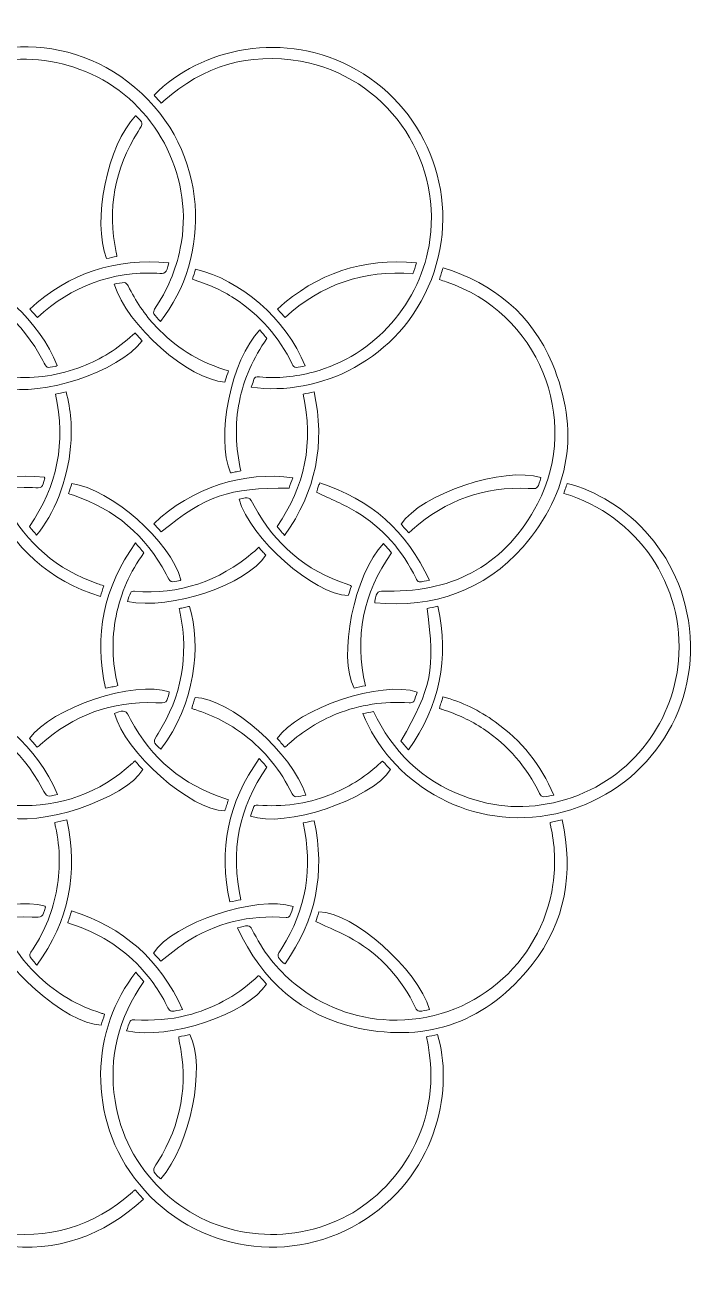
# Model space of a CAD drawing. Header units: inches. Extents: x 288 to 816, y -690 to -203.
# Drawn here: x 554.8 to 816.4, y -690 to -202.7 of the extents above; entities that cross this region are included whole.
import ezdxf

# ---------------------------------------------------------------- set-up
doc = ezdxf.new("R2010")
doc.units = ezdxf.units.IN
doc.header["$MEASUREMENT"] = 0
doc.layers.add('Layer 1', color=7, linetype='Continuous')

# ---------------------------------------------------------------- blocks, each defined once
blk = doc.blocks.new('block 2')
at = {"layer": 'Layer 1', "color": 1, "lineweight": 5}
for points, knots in [([(607.9, -319.07), (627.85, -294.15), (627.54, -252.31), (597.94, -227.25), (568.97, -202.73), (529.01, -208.73), (508, -230.3), (509.03, -231.44), (510.07, -232.58), (511.13, -233.76), (511.57, -233.38), (511.89, -233.1), (512.2, -232.82), (531.99, -214.87), (559.29, -211.15), (583.09, -223.15), (607.44, -235.42), (621.19, -263.82), (615.72, -290.33), (613.94, -298.97), (610.61, -306.9), (605.65, -314.18), (605.32, -314.66), (605.11, -315.6), (605.36, -316.02), (606.02, -317.08), (606.96, -317.97), (607.9, -319.07)], [0, 0, 0, 0, 1, 1, 1, 2, 2, 2, 3, 3, 3, 4, 4, 4, 5, 5, 5, 6, 6, 6, 7, 7, 7, 8, 8, 8, 9, 9, 9, 9]), ([(607.9, -319.07), (606.96, -317.97), (606.02, -317.08), (605.36, -316.02), (605.11, -315.6), (605.32, -314.66), (605.65, -314.18), (610.61, -306.9), (613.94, -298.97), (615.72, -290.33), (621.19, -263.82), (607.44, -235.42), (583.09, -223.15), (559.29, -211.15), (531.99, -214.87), (512.2, -232.82), (511.89, -233.1), (511.57, -233.38), (511.13, -233.76), (510.07, -232.58), (509.03, -231.44), (508, -230.3), (529.01, -208.73), (568.97, -202.73), (597.94, -227.25), (627.54, -252.31), (627.85, -294.15), (607.9, -319.07)], [0, 0, 0, 0, 1, 1, 1, 2, 2, 2, 3, 3, 3, 4, 4, 4, 5, 5, 5, 6, 6, 6, 7, 7, 7, 8, 8, 8, 9, 9, 9, 9]), ([(643.55, -344.84), (669.74, -348.62), (701.75, -334.56), (714.14, -302.56), (726.07, -271.71), (713.55, -236.7), (684.85, -220.35), (656.68, -204.3), (623.59, -211.79), (605.42, -230.3), (606.34, -231.32), (607.27, -232.35), (608.25, -233.44), (608.67, -233.07), (608.98, -232.8), (609.29, -232.52), (624.7, -218.87), (642.63, -213.43), (662.87, -217.04), (696.32, -223.02), (718.04, -254.49), (713.61, -286.98), (710.26, -311.54), (691.94, -332.6), (667.86, -338.91), (660.92, -340.73), (653.88, -341.53), (646.71, -340.79), (645.43, -340.66), (644.65, -340.92), (644.37, -342.28), (644.21, -343.1), (643.87, -343.88), (643.55, -344.84)], [0, 0, 0, 0, 1, 1, 1, 2, 2, 2, 3, 3, 3, 4, 4, 4, 5, 5, 5, 6, 6, 6, 7, 7, 7, 8, 8, 8, 9, 9, 9, 10, 10, 10, 11, 11, 11, 11]), ([(643.55, -344.84), (643.87, -343.88), (644.21, -343.1), (644.37, -342.28), (644.65, -340.92), (645.43, -340.66), (646.71, -340.79), (653.88, -341.53), (660.92, -340.73), (667.86, -338.91), (691.94, -332.6), (710.26, -311.54), (713.61, -286.98), (718.04, -254.49), (696.32, -223.02), (662.87, -217.04), (642.63, -213.43), (624.7, -218.87), (609.29, -232.52), (608.98, -232.8), (608.67, -233.07), (608.25, -233.44), (607.27, -232.35), (606.34, -231.32), (605.42, -230.3), (623.59, -211.79), (656.68, -204.3), (684.85, -220.35), (713.55, -236.7), (726.07, -271.71), (714.14, -302.56), (701.75, -334.56), (669.74, -348.62), (643.55, -344.84)], [0, 0, 0, 0, 1, 1, 1, 2, 2, 2, 3, 3, 3, 4, 4, 4, 5, 5, 5, 6, 6, 6, 7, 7, 7, 8, 8, 8, 9, 9, 9, 10, 10, 10, 11, 11, 11, 11]), ([(590.85, -293.56), (590.75, -292.94), (590.71, -292.46), (590.61, -292), (587.02, -275), (589.93, -259.17), (599.2, -244.5), (601.28, -241.2), (601.3, -241.21), (598.36, -238.52), (598.32, -238.48), (598.25, -238.47), (598.19, -238.45), (587.22, -249.61), (581.03, -279.75), (586.8, -294.4), (588.1, -294.13), (589.44, -293.85), (590.85, -293.56)], [0, 0, 0, 0, 1, 1, 1, 2, 2, 2, 3, 3, 3, 4, 4, 4, 5, 5, 5, 6, 6, 6, 6]), ([(590.85, -293.56), (589.44, -293.85), (588.1, -294.13), (586.8, -294.4), (581.03, -279.75), (587.22, -249.61), (598.19, -238.45), (598.25, -238.47), (598.32, -238.48), (598.36, -238.52), (601.3, -241.21), (601.28, -241.2), (599.2, -244.5), (589.93, -259.17), (587.02, -275), (590.61, -292), (590.71, -292.46), (590.75, -292.94), (590.85, -293.56)], [0, 0, 0, 0, 1, 1, 1, 2, 2, 2, 3, 3, 3, 4, 4, 4, 5, 5, 5, 6, 6, 6, 6]), ([(556.71, -314.23), (557.79, -315.41), (558.75, -316.46), (559.71, -317.51), (572.86, -305.26), (589.24, -299.3), (606.45, -300.18), (610.12, -300.37), (610.12, -300.32), (611.17, -296.1), (590.3, -294.05), (572.23, -300.03), (556.71, -314.23)], [0, 0, 0, 0, 1, 1, 1, 2, 2, 2, 3, 3, 3, 4, 4, 4, 4]), ([(556.71, -314.23), (572.23, -300.03), (590.3, -294.05), (611.17, -296.1), (610.12, -300.32), (610.12, -300.37), (606.45, -300.18), (589.24, -299.3), (572.86, -305.26), (559.71, -317.51), (558.75, -316.46), (557.79, -315.41), (556.71, -314.23)], [0, 0, 0, 0, 1, 1, 1, 2, 2, 2, 3, 3, 3, 4, 4, 4, 4]), ([(706.9, -300.38), (707.38, -298.98), (707.84, -297.65), (708.38, -296.1), (687.32, -294.1), (669.28, -300.05), (653.82, -314.24), (654.92, -315.45), (655.84, -316.47), (656.8, -317.52), (671.01, -304.48), (687.58, -298.79), (706.9, -300.38)], [0, 0, 0, 0, 1, 1, 1, 2, 2, 2, 3, 3, 3, 4, 4, 4, 4]), ([(706.9, -300.38), (687.58, -298.79), (671.01, -304.48), (656.8, -317.52), (655.84, -316.47), (654.92, -315.45), (653.82, -314.24), (669.28, -300.05), (687.32, -294.1), (708.38, -296.1), (707.84, -297.65), (707.38, -298.98), (706.9, -300.38)], [0, 0, 0, 0, 1, 1, 1, 2, 2, 2, 3, 3, 3, 4, 4, 4, 4]), ([(567.44, -336.35), (560.54, -318.91), (543.9, -303.57), (524.65, -298.41), (524.21, -299.75), (523.78, -301.09), (523.4, -302.26), (523.67, -302.55), (523.7, -302.62), (523.75, -302.64), (524.38, -302.85), (525.02, -303.05), (525.65, -303.27), (541.84, -308.83), (553.85, -319.24), (561.78, -334.37), (563.36, -337.39), (563.33, -337.4), (566.65, -336.68), (566.87, -336.63), (567.08, -336.5), (567.44, -336.35)], [0, 0, 0, 0, 1, 1, 1, 2, 2, 2, 3, 3, 3, 4, 4, 4, 5, 5, 5, 6, 6, 6, 7, 7, 7, 7]), ([(567.44, -336.35), (567.08, -336.5), (566.87, -336.63), (566.65, -336.68), (563.33, -337.4), (563.36, -337.39), (561.78, -334.37), (553.85, -319.24), (541.84, -308.83), (525.65, -303.27), (525.02, -303.05), (524.38, -302.85), (523.75, -302.64), (523.7, -302.62), (523.67, -302.55), (523.4, -302.26), (523.78, -301.09), (524.21, -299.75), (524.65, -298.41), (543.9, -303.57), (560.54, -318.91), (567.44, -336.35)], [0, 0, 0, 0, 1, 1, 1, 2, 2, 2, 3, 3, 3, 4, 4, 4, 5, 5, 5, 6, 6, 6, 7, 7, 7, 7]), ([(620.44, -302.51), (626.39, -304.31), (631.86, -306.75), (636.93, -310.05), (646.89, -316.54), (654.47, -325.13), (659.63, -335.87), (659.88, -336.4), (660.59, -337.06), (661.08, -337.06), (662.25, -337.07), (663.41, -336.71), (664.62, -336.49), (657.16, -317.74), (639.26, -302.75), (621.71, -298.51), (621.3, -299.81), (620.88, -301.11), (620.44, -302.51)], [0, 0, 0, 0, 1, 1, 1, 2, 2, 2, 3, 3, 3, 4, 4, 4, 5, 5, 5, 6, 6, 6, 6]), ([(620.44, -302.51), (620.88, -301.11), (621.3, -299.81), (621.71, -298.51), (639.26, -302.75), (657.16, -317.74), (664.62, -336.49), (663.41, -336.71), (662.25, -337.07), (661.08, -337.06), (660.59, -337.06), (659.88, -336.4), (659.63, -335.87), (654.47, -325.13), (646.89, -316.54), (636.93, -310.05), (631.86, -306.75), (626.39, -304.31), (620.44, -302.51)], [0, 0, 0, 0, 1, 1, 1, 2, 2, 2, 3, 3, 3, 4, 4, 4, 5, 5, 5, 6, 6, 6, 6]), ([(692.01, -429.38), (715.03, -431.48), (734.89, -424.77), (750.1, -407.4), (768.78, -386.07), (772.5, -361.53), (761.52, -335.46), (753.47, -316.35), (738.66, -304.2), (718.75, -297.98), (718.2, -299.72), (717.75, -301.14), (717.28, -302.63), (718.29, -302.97), (719.09, -303.24), (719.89, -303.51), (755.84, -315.42), (773.27, -357.06), (755.74, -390.59), (743.51, -413.97), (723.56, -425.26), (697.09, -424.8), (692.89, -424.73), (692.89, -424.68), (691.95, -428.81), (691.94, -428.87), (691.96, -428.93), (692.01, -429.38)], [0, 0, 0, 0, 1, 1, 1, 2, 2, 2, 3, 3, 3, 4, 4, 4, 5, 5, 5, 6, 6, 6, 7, 7, 7, 8, 8, 8, 9, 9, 9, 9]), ([(692.01, -429.38), (691.96, -428.93), (691.94, -428.87), (691.95, -428.81), (692.89, -424.68), (692.89, -424.73), (697.09, -424.8), (723.56, -425.26), (743.51, -413.97), (755.74, -390.59), (773.27, -357.06), (755.84, -315.42), (719.89, -303.51), (719.09, -303.24), (718.29, -302.97), (717.28, -302.63), (717.75, -301.14), (718.2, -299.72), (718.75, -297.98), (738.66, -304.2), (753.47, -316.35), (761.52, -335.46), (772.5, -361.53), (768.78, -386.07), (750.1, -407.4), (734.89, -424.77), (715.03, -431.48), (692.01, -429.38)], [0, 0, 0, 0, 1, 1, 1, 2, 2, 2, 3, 3, 3, 4, 4, 4, 5, 5, 5, 6, 6, 6, 7, 7, 7, 8, 8, 8, 9, 9, 9, 9]), ([(634.57, -338.48), (633.91, -338.26), (633.35, -338.05), (632.78, -337.87), (622.5, -334.57), (613.66, -329), (606.26, -321.14), (601.76, -316.37), (598.13, -311.02), (595.3, -305.11), (595.03, -304.56), (594.37, -303.8), (593.9, -303.8), (592.56, -303.83), (591.21, -304.19), (589.84, -304.43), (594.58, -320.44), (619.19, -342.15), (633.18, -342.81), (633.55, -341.69), (633.92, -340.54), (634.3, -339.4), (634.39, -339.12), (634.46, -338.84), (634.57, -338.48)], [0, 0, 0, 0, 1, 1, 1, 2, 2, 2, 3, 3, 3, 4, 4, 4, 5, 5, 5, 6, 6, 6, 7, 7, 7, 8, 8, 8, 8]), ([(634.57, -338.48), (634.46, -338.84), (634.39, -339.12), (634.3, -339.4), (633.92, -340.54), (633.55, -341.69), (633.18, -342.81), (619.19, -342.15), (594.58, -320.44), (589.84, -304.43), (591.21, -304.19), (592.56, -303.83), (593.9, -303.8), (594.37, -303.8), (595.03, -304.56), (595.3, -305.11), (598.13, -311.02), (601.76, -316.37), (606.26, -321.14), (613.66, -329), (622.5, -334.57), (632.78, -337.87), (633.35, -338.05), (633.91, -338.26), (634.57, -338.48)], [0, 0, 0, 0, 1, 1, 1, 2, 2, 2, 3, 3, 3, 4, 4, 4, 5, 5, 5, 6, 6, 6, 7, 7, 7, 8, 8, 8, 8]), ([(546.49, -344.76), (561.01, -348.99), (591.73, -338.75), (600.72, -326.67), (599.83, -325.67), (598.91, -324.65), (597.95, -323.57), (597.59, -323.88), (597.31, -324.1), (597.05, -324.34), (591.23, -329.73), (584.63, -333.88), (577.23, -336.75), (568.31, -340.21), (559.08, -341.68), (549.52, -340.79), (548.29, -340.67), (547.56, -340.91), (547.28, -342.2), (547.09, -343.07), (546.76, -343.9), (546.49, -344.76)], [0, 0, 0, 0, 1, 1, 1, 2, 2, 2, 3, 3, 3, 4, 4, 4, 5, 5, 5, 6, 6, 6, 7, 7, 7, 7]), ([(546.49, -344.76), (546.76, -343.9), (547.09, -343.07), (547.28, -342.2), (547.56, -340.91), (548.29, -340.67), (549.52, -340.79), (559.08, -341.68), (568.31, -340.21), (577.23, -336.75), (584.63, -333.88), (591.23, -329.73), (597.05, -324.34), (597.31, -324.1), (597.59, -323.88), (597.95, -323.57), (598.91, -324.65), (599.83, -325.67), (600.72, -326.67), (591.73, -338.75), (561.01, -348.99), (546.49, -344.76)], [0, 0, 0, 0, 1, 1, 1, 2, 2, 2, 3, 3, 3, 4, 4, 4, 5, 5, 5, 6, 6, 6, 7, 7, 7, 7]), ([(646.87, -322.41), (635.64, -334.25), (629.5, -364.29), (635.38, -378.49), (636, -378.36), (636.64, -378.23), (637.28, -378.1), (637.97, -377.95), (638.66, -377.79), (639.46, -377.61), (637.35, -368.5), (637.08, -359.52), (638.86, -350.5), (640.64, -341.49), (644.3, -333.3), (649.68, -325.73), (648.74, -324.63), (647.85, -323.57), (646.87, -322.41)], [0, 0, 0, 0, 1, 1, 1, 2, 2, 2, 3, 3, 3, 4, 4, 4, 5, 5, 5, 6, 6, 6, 6]), ([(646.87, -322.41), (647.85, -323.57), (648.74, -324.63), (649.68, -325.73), (644.3, -333.3), (640.64, -341.49), (638.86, -350.5), (637.08, -359.52), (637.35, -368.5), (639.46, -377.61), (638.66, -377.79), (637.97, -377.95), (637.28, -378.1), (636.64, -378.23), (636, -378.36), (635.38, -378.49), (629.5, -364.29), (635.64, -334.25), (646.87, -322.41)], [0, 0, 0, 0, 1, 1, 1, 2, 2, 2, 3, 3, 3, 4, 4, 4, 5, 5, 5, 6, 6, 6, 6]), ([(556.54, -399.51), (557.49, -400.63), (558.42, -401.73), (559.36, -402.85), (566.2, -394.96), (571.57, -381.19), (572.69, -368.13), (573.31, -360.92), (572.88, -353.73), (570.93, -346.67), (569.42, -346.99), (568.14, -347.27), (566.75, -347.57), (570.95, -366.42), (567.54, -383.66), (556.54, -399.51)], [0, 0, 0, 0, 1, 1, 1, 2, 2, 2, 3, 3, 3, 4, 4, 4, 5, 5, 5, 5]), ([(556.54, -399.51), (567.54, -383.66), (570.95, -366.42), (566.75, -347.57), (568.14, -347.27), (569.42, -346.99), (570.93, -346.67), (572.88, -353.73), (573.31, -360.92), (572.69, -368.13), (571.57, -381.19), (566.2, -394.96), (559.36, -402.85), (558.42, -401.73), (557.49, -400.63), (556.54, -399.51)], [0, 0, 0, 0, 1, 1, 1, 2, 2, 2, 3, 3, 3, 4, 4, 4, 5, 5, 5, 5]), ([(656.62, -402.96), (668.88, -385.73), (672.69, -367.11), (668.16, -346.63), (666.56, -346.99), (665.22, -347.28), (663.85, -347.59), (668.1, -366.49), (664.59, -383.7), (653.66, -399.49), (654.11, -400.05), (654.51, -400.59), (654.94, -401.09), (655.41, -401.64), (655.9, -402.17), (656.62, -402.96)], [0, 0, 0, 0, 1, 1, 1, 2, 2, 2, 3, 3, 3, 4, 4, 4, 5, 5, 5, 5]), ([(656.62, -402.96), (655.9, -402.17), (655.41, -401.64), (654.94, -401.09), (654.51, -400.59), (654.11, -400.05), (653.66, -399.49), (664.59, -383.7), (668.1, -366.49), (663.85, -347.59), (665.22, -347.28), (666.56, -346.99), (668.16, -346.63), (672.69, -367.11), (668.88, -385.73), (656.62, -402.96)], [0, 0, 0, 0, 1, 1, 1, 2, 2, 2, 3, 3, 3, 4, 4, 4, 5, 5, 5, 5]), ([(511.11, -401.66), (524.42, -389.4), (539.91, -383.57), (557.81, -384.24), (561.66, -384.38), (561.66, -384.37), (562.54, -380.54), (562.55, -380.49), (562.52, -380.43), (562.48, -380.17), (541.75, -378.16), (523.7, -384.12), (508.18, -398.3), (509.2, -399.46), (510.11, -400.5), (511.11, -401.66)], [0, 0, 0, 0, 1, 1, 1, 2, 2, 2, 3, 3, 3, 4, 4, 4, 5, 5, 5, 5]), ([(511.11, -401.66), (510.11, -400.5), (509.2, -399.46), (508.18, -398.3), (523.7, -384.12), (541.75, -378.16), (562.48, -380.17), (562.52, -380.43), (562.55, -380.49), (562.54, -380.54), (561.66, -384.37), (561.66, -384.38), (557.81, -384.24), (539.91, -383.57), (524.42, -389.4), (511.11, -401.66)], [0, 0, 0, 0, 1, 1, 1, 2, 2, 2, 3, 3, 3, 4, 4, 4, 5, 5, 5, 5]), ([(659.79, -380.37), (641.1, -377.66), (619.74, -384.21), (605.35, -398.43), (606.3, -399.48), (607.26, -400.53), (608.21, -401.57), (626.01, -387.28), (634.35, -384.42), (658.36, -384.4), (658.82, -383.1), (659.3, -381.75), (659.79, -380.37)], [0, 0, 0, 0, 1, 1, 1, 2, 2, 2, 3, 3, 3, 4, 4, 4, 4]), ([(659.79, -380.37), (659.3, -381.75), (658.82, -383.1), (658.36, -384.4), (634.35, -384.42), (626.01, -387.28), (608.21, -401.57), (607.26, -400.53), (606.3, -399.48), (605.35, -398.43), (619.74, -384.21), (641.1, -377.66), (659.79, -380.37)], [0, 0, 0, 0, 1, 1, 1, 2, 2, 2, 3, 3, 3, 4, 4, 4, 4]), ([(757.06, -380.26), (742.65, -375.81), (710.18, -386.7), (702.27, -398.57), (703.26, -399.67), (704.26, -400.77), (705.33, -401.95), (705.92, -401.43), (706.37, -401.04), (706.82, -400.64), (719.78, -389.19), (734.86, -383.71), (752.17, -384.55), (755.73, -384.72), (755.73, -384.76), (756.78, -381.41), (756.89, -381.07), (756.95, -380.72), (757.06, -380.26)], [0, 0, 0, 0, 1, 1, 1, 2, 2, 2, 3, 3, 3, 4, 4, 4, 5, 5, 5, 6, 6, 6, 6]), ([(757.06, -380.26), (756.95, -380.72), (756.89, -381.07), (756.78, -381.41), (755.73, -384.76), (755.73, -384.72), (752.17, -384.55), (734.86, -383.71), (719.78, -389.19), (706.82, -400.64), (706.37, -401.04), (705.92, -401.43), (705.33, -401.95), (704.26, -400.77), (703.26, -399.67), (702.27, -398.57), (710.18, -386.7), (742.65, -375.81), (757.06, -380.26)], [0, 0, 0, 0, 1, 1, 1, 2, 2, 2, 3, 3, 3, 4, 4, 4, 5, 5, 5, 6, 6, 6, 6]), ([(571.87, -386.58), (572.67, -386.84), (573.24, -387.02), (573.81, -387.22), (590, -392.71), (602.14, -402.98), (610.12, -418.11), (611.92, -421.53), (611.87, -421.56), (615.66, -420.61), (615.76, -420.59), (615.82, -420.45), (615.9, -420.37), (612.03, -405.51), (588.39, -384.59), (573.17, -382.62), (572.76, -383.86), (572.35, -385.12), (571.87, -386.58)], [0, 0, 0, 0, 1, 1, 1, 2, 2, 2, 3, 3, 3, 4, 4, 4, 5, 5, 5, 6, 6, 6, 6]), ([(571.87, -386.58), (572.35, -385.12), (572.76, -383.86), (573.17, -382.62), (588.39, -384.59), (612.03, -405.51), (615.9, -420.37), (615.82, -420.45), (615.76, -420.59), (615.66, -420.61), (611.87, -421.56), (611.92, -421.53), (610.12, -418.11), (602.14, -402.98), (590, -392.71), (573.81, -387.22), (573.24, -387.02), (572.67, -386.84), (571.87, -386.58)], [0, 0, 0, 0, 1, 1, 1, 2, 2, 2, 3, 3, 3, 4, 4, 4, 5, 5, 5, 6, 6, 6, 6]), ([(669.16, -386.03), (674.54, -388.67), (679.86, -390.83), (684.71, -393.75), (695.14, -400.02), (702.83, -408.91), (708.13, -419.87), (708.39, -420.4), (708.94, -421.21), (709.33, -421.2), (710.61, -421.17), (711.88, -420.81), (713.37, -420.55), (704.55, -401.28), (690.37, -388.69), (670.48, -382.4), (670.29, -382.76), (670.15, -382.95), (670.08, -383.17), (669.72, -384.26), (669.37, -385.36), (669.16, -386.03)], [0, 0, 0, 0, 1, 1, 1, 2, 2, 2, 3, 3, 3, 4, 4, 4, 5, 5, 5, 6, 6, 6, 7, 7, 7, 7]), ([(669.16, -386.03), (669.37, -385.36), (669.72, -384.26), (670.08, -383.17), (670.15, -382.95), (670.29, -382.76), (670.48, -382.4), (690.37, -388.69), (704.55, -401.28), (713.37, -420.55), (711.88, -420.81), (710.61, -421.17), (709.33, -421.2), (708.94, -421.21), (708.39, -420.4), (708.13, -419.87), (702.83, -408.91), (695.14, -400.02), (684.71, -393.75), (679.86, -390.83), (674.54, -388.67), (669.16, -386.03)], [0, 0, 0, 0, 1, 1, 1, 2, 2, 2, 3, 3, 3, 4, 4, 4, 5, 5, 5, 6, 6, 6, 7, 7, 7, 7]), ([(766.12, -386.51), (795.06, -395.03), (813.62, -422.7), (811.05, -452.11), (808.85, -477.27), (791.55, -500.08), (764.41, -507.24), (751.62, -510.61), (738.93, -509.89), (726.59, -505.15), (710.44, -498.93), (698.84, -487.77), (691.52, -472.02), (690.05, -472.31), (688.66, -472.58), (687.23, -472.86), (697.91, -499.14), (727.13, -518.3), (759.85, -512.71), (792.75, -507.08), (816.4, -478.65), (815.74, -445.87), (815.03, -410.87), (789.77, -388.22), (767.41, -382.6), (767.15, -383.34), (766.88, -384.08), (766.63, -384.82), (766.46, -385.33), (766.32, -385.86), (766.12, -386.51)], [0, 0, 0, 0, 1, 1, 1, 2, 2, 2, 3, 3, 3, 4, 4, 4, 5, 5, 5, 6, 6, 6, 7, 7, 7, 8, 8, 8, 9, 9, 9, 10, 10, 10, 10]), ([(766.12, -386.51), (766.32, -385.86), (766.46, -385.33), (766.63, -384.82), (766.88, -384.08), (767.15, -383.34), (767.41, -382.6), (789.77, -388.22), (815.03, -410.87), (815.74, -445.87), (816.4, -478.65), (792.75, -507.08), (759.85, -512.71), (727.13, -518.3), (697.91, -499.14), (687.23, -472.86), (688.66, -472.58), (690.05, -472.31), (691.52, -472.02), (698.84, -487.77), (710.44, -498.93), (726.59, -505.15), (738.93, -509.89), (751.62, -510.61), (764.41, -507.24), (791.55, -500.08), (808.85, -477.27), (811.05, -452.11), (813.62, -422.7), (795.06, -395.03), (766.12, -386.51)], [0, 0, 0, 0, 1, 1, 1, 2, 2, 2, 3, 3, 3, 4, 4, 4, 5, 5, 5, 6, 6, 6, 7, 7, 7, 8, 8, 8, 9, 9, 9, 10, 10, 10, 10]), ([(541.42, -388.87), (550.15, -408), (564.34, -420.61), (584.37, -426.95), (584.86, -425.41), (585.29, -424.12), (585.73, -422.74), (584.84, -422.43), (584.1, -422.17), (583.36, -421.92), (567.39, -416.42), (555.47, -406.19), (547.55, -391.29), (545.67, -387.76), (545.71, -387.74), (541.42, -388.87)], [0, 0, 0, 0, 1, 1, 1, 2, 2, 2, 3, 3, 3, 4, 4, 4, 5, 5, 5, 5]), ([(541.42, -388.87), (545.71, -387.74), (545.67, -387.76), (547.55, -391.29), (555.47, -406.19), (567.39, -416.42), (583.36, -421.92), (584.1, -422.17), (584.84, -422.43), (585.73, -422.74), (585.29, -424.12), (584.86, -425.41), (584.37, -426.95), (564.34, -420.61), (550.15, -408), (541.42, -388.87)], [0, 0, 0, 0, 1, 1, 1, 2, 2, 2, 3, 3, 3, 4, 4, 4, 5, 5, 5, 5]), ([(638.76, -388.79), (642.82, -403.84), (668.14, -426.23), (681.58, -426.59), (681.99, -425.36), (682.41, -424.11), (682.81, -422.88), (682.65, -422.75), (682.57, -422.64), (682.46, -422.6), (682.01, -422.44), (681.54, -422.3), (681.08, -422.14), (664.88, -416.7), (652.73, -406.46), (644.69, -391.37), (642.76, -387.75), (642.79, -387.74), (638.76, -388.79)], [0, 0, 0, 0, 1, 1, 1, 2, 2, 2, 3, 3, 3, 4, 4, 4, 5, 5, 5, 6, 6, 6, 6]), ([(638.76, -388.79), (642.79, -387.74), (642.76, -387.75), (644.69, -391.37), (652.73, -406.46), (664.88, -416.7), (681.08, -422.14), (681.54, -422.3), (682.01, -422.44), (682.46, -422.6), (682.57, -422.64), (682.65, -422.75), (682.81, -422.88), (682.41, -424.11), (681.99, -425.36), (681.58, -426.59), (668.14, -426.23), (642.82, -403.84), (638.76, -388.79)], [0, 0, 0, 0, 1, 1, 1, 2, 2, 2, 3, 3, 3, 4, 4, 4, 5, 5, 5, 6, 6, 6, 6]), ([(586.38, -462.92), (587.44, -462.7), (588.15, -462.57), (588.86, -462.42), (589.61, -462.26), (590.35, -462.1), (591.23, -461.9), (588.95, -452.73), (588.73, -443.68), (590.53, -434.6), (592.32, -425.55), (596.03, -417.3), (601.43, -409.79), (600.31, -408.49), (599.31, -407.32), (598.13, -405.95), (585.62, -423.35), (581.81, -442.14), (586.38, -462.92)], [0, 0, 0, 0, 1, 1, 1, 2, 2, 2, 3, 3, 3, 4, 4, 4, 5, 5, 5, 6, 6, 6, 6]), ([(586.38, -462.92), (581.81, -442.14), (585.62, -423.35), (598.13, -405.95), (599.31, -407.32), (600.31, -408.49), (601.43, -409.79), (596.03, -417.3), (592.32, -425.55), (590.53, -434.6), (588.73, -443.68), (588.95, -452.73), (591.23, -461.9), (590.35, -462.1), (589.61, -462.26), (588.86, -462.42), (588.15, -462.57), (587.44, -462.7), (586.38, -462.92)], [0, 0, 0, 0, 1, 1, 1, 2, 2, 2, 3, 3, 3, 4, 4, 4, 5, 5, 5, 6, 6, 6, 6]), ([(646.5, -407.64), (645.63, -408.43), (644.93, -409.1), (644.19, -409.73), (630.77, -421.04), (615.35, -426.25), (597.79, -424.89), (597.28, -424.85), (596.44, -425.03), (596.27, -425.37), (595.71, -426.48), (595.39, -427.71), (594.97, -428.93), (612.12, -432.33), (641.75, -422.35), (649.22, -410.74), (648.36, -409.75), (647.48, -408.75), (646.5, -407.64)], [0, 0, 0, 0, 1, 1, 1, 2, 2, 2, 3, 3, 3, 4, 4, 4, 5, 5, 5, 6, 6, 6, 6]), ([(646.5, -407.64), (647.48, -408.75), (648.36, -409.75), (649.22, -410.74), (641.75, -422.35), (612.12, -432.33), (594.97, -428.93), (595.39, -427.71), (595.71, -426.48), (596.27, -425.37), (596.44, -425.03), (597.28, -424.85), (597.79, -424.89), (615.35, -426.25), (630.77, -421.04), (644.19, -409.73), (644.93, -409.1), (645.63, -408.43), (646.5, -407.64)], [0, 0, 0, 0, 1, 1, 1, 2, 2, 2, 3, 3, 3, 4, 4, 4, 5, 5, 5, 6, 6, 6, 6]), ([(695.36, -406.2), (683.95, -418.03), (677.34, -450.74), (683.86, -462.86), (685.3, -462.55), (686.76, -462.24), (688.28, -461.92), (683.94, -442.94), (687.42, -425.62), (698.49, -409.79), (697.76, -408.91), (697.11, -408.11), (696.44, -407.33), (696.12, -406.97), (695.77, -406.63), (695.36, -406.2)], [0, 0, 0, 0, 1, 1, 1, 2, 2, 2, 3, 3, 3, 4, 4, 4, 5, 5, 5, 5]), ([(695.36, -406.2), (695.77, -406.63), (696.12, -406.97), (696.44, -407.33), (697.11, -408.11), (697.76, -408.91), (698.49, -409.79), (687.42, -425.62), (683.94, -442.94), (688.28, -461.92), (686.76, -462.24), (685.3, -462.55), (683.86, -462.86), (677.34, -450.74), (683.95, -418.03), (695.36, -406.2)], [0, 0, 0, 0, 1, 1, 1, 2, 2, 2, 3, 3, 3, 4, 4, 4, 5, 5, 5, 5]), ([(608.04, -486.85), (621.62, -469.37), (623.93, -446.1), (619.36, -430.81), (618.71, -430.95), (618.06, -431.08), (617.42, -431.22), (616.73, -431.37), (616.04, -431.53), (615.3, -431.69), (615.43, -432.4), (615.52, -432.93), (615.63, -433.46), (619.13, -450.36), (616.2, -466.08), (607.02, -480.66), (604.92, -484), (604.9, -483.99), (608.04, -486.85)], [0, 0, 0, 0, 1, 1, 1, 2, 2, 2, 3, 3, 3, 4, 4, 4, 5, 5, 5, 6, 6, 6, 6]), ([(608.04, -486.85), (604.9, -483.99), (604.92, -484), (607.02, -480.66), (616.2, -466.08), (619.13, -450.36), (615.63, -433.46), (615.52, -432.93), (615.43, -432.4), (615.3, -431.69), (616.04, -431.53), (616.73, -431.37), (617.42, -431.22), (618.06, -431.08), (618.71, -430.95), (619.36, -430.81), (623.93, -446.1), (621.62, -469.37), (608.04, -486.85)], [0, 0, 0, 0, 1, 1, 1, 2, 2, 2, 3, 3, 3, 4, 4, 4, 5, 5, 5, 6, 6, 6, 6]), ([(712.48, -431.63), (715.66, -455.84), (714.36, -462.42), (702.23, -483.67), (703.13, -484.72), (704.06, -485.8), (705.16, -487.09), (717.39, -469.84), (721.27, -451.24), (716.72, -430.77), (715.19, -431.08), (713.88, -431.34), (712.48, -431.63)], [0, 0, 0, 0, 1, 1, 1, 2, 2, 2, 3, 3, 3, 4, 4, 4, 4]), ([(712.48, -431.63), (713.88, -431.34), (715.19, -431.08), (716.72, -430.77), (721.27, -451.24), (717.39, -469.84), (705.16, -487.09), (704.06, -485.8), (703.13, -484.72), (702.23, -483.67), (714.36, -462.42), (715.66, -455.84), (712.48, -431.63)], [0, 0, 0, 0, 1, 1, 1, 2, 2, 2, 3, 3, 3, 4, 4, 4, 4]), ([(611.34, -464.36), (597.93, -459.65), (564.98, -470.6), (556.64, -482.66), (557.59, -483.74), (558.58, -484.86), (559.61, -486.02), (560.14, -485.61), (560.53, -485.33), (560.89, -485.01), (573.75, -473.44), (588.82, -467.94), (606.12, -468.6), (610.4, -468.76), (610.4, -468.74), (611.39, -464.52), (611.4, -464.47), (611.36, -464.42), (611.34, -464.36)], [0, 0, 0, 0, 1, 1, 1, 2, 2, 2, 3, 3, 3, 4, 4, 4, 5, 5, 5, 6, 6, 6, 6]), ([(611.34, -464.36), (611.36, -464.42), (611.4, -464.47), (611.39, -464.52), (610.4, -468.74), (610.4, -468.76), (606.12, -468.6), (588.82, -467.94), (573.75, -473.44), (560.89, -485.01), (560.53, -485.33), (560.14, -485.61), (559.61, -486.02), (558.58, -484.86), (557.59, -483.74), (556.64, -482.66), (564.98, -470.6), (597.93, -459.65), (611.34, -464.36)], [0, 0, 0, 0, 1, 1, 1, 2, 2, 2, 3, 3, 3, 4, 4, 4, 5, 5, 5, 6, 6, 6, 6]), ([(656.75, -486.05), (657.36, -485.52), (657.81, -485.13), (658.26, -484.73), (663.84, -479.74), (670.06, -475.79), (677.02, -472.99), (686.15, -469.32), (695.63, -468), (705.42, -468.67), (706.03, -468.71), (707, -468.5), (707.22, -468.09), (707.84, -466.95), (708.15, -465.65), (708.58, -464.41), (694.84, -459.71), (661.55, -470.82), (653.74, -482.66), (654.68, -483.71), (655.64, -484.79), (656.75, -486.05)], [0, 0, 0, 0, 1, 1, 1, 2, 2, 2, 3, 3, 3, 4, 4, 4, 5, 5, 5, 6, 6, 6, 7, 7, 7, 7]), ([(656.75, -486.05), (655.64, -484.79), (654.68, -483.71), (653.74, -482.66), (661.55, -470.82), (694.84, -459.71), (708.58, -464.41), (708.15, -465.65), (707.84, -466.95), (707.22, -468.09), (707, -468.5), (706.03, -468.71), (705.42, -468.67), (695.63, -468), (686.15, -469.32), (677.02, -472.99), (670.06, -475.79), (663.84, -479.74), (658.26, -484.73), (657.81, -485.13), (657.36, -485.52), (656.75, -486.05)], [0, 0, 0, 0, 1, 1, 1, 2, 2, 2, 3, 3, 3, 4, 4, 4, 5, 5, 5, 6, 6, 6, 7, 7, 7, 7]), ([(567.63, -504.53), (558.92, -485.37), (544.7, -472.8), (524.7, -466.45), (524.22, -467.95), (523.79, -469.26), (523.39, -470.52), (523.6, -470.69), (523.68, -470.78), (523.79, -470.83), (524.01, -470.93), (524.24, -471.02), (524.47, -471.09), (541.08, -476.42), (553.42, -486.84), (561.59, -502.24), (563.43, -505.7), (563.43, -505.7), (567.63, -504.53)], [0, 0, 0, 0, 1, 1, 1, 2, 2, 2, 3, 3, 3, 4, 4, 4, 5, 5, 5, 6, 6, 6, 6]), ([(567.63, -504.53), (563.43, -505.7), (563.43, -505.7), (561.59, -502.24), (553.42, -486.84), (541.08, -476.42), (524.47, -471.09), (524.24, -471.02), (524.01, -470.93), (523.79, -470.83), (523.68, -470.78), (523.6, -470.69), (523.39, -470.52), (523.79, -469.26), (524.22, -467.95), (524.7, -466.45), (544.7, -472.8), (558.92, -485.37), (567.63, -504.53)], [0, 0, 0, 0, 1, 1, 1, 2, 2, 2, 3, 3, 3, 4, 4, 4, 5, 5, 5, 6, 6, 6, 6]), ([(664.91, -504.82), (659.69, -488.45), (635, -466.69), (621.53, -466.53), (621.09, -467.92), (620.65, -469.33), (620.18, -470.81), (620.78, -471.02), (621.17, -471.16), (621.57, -471.29), (628.52, -473.51), (634.94, -476.76), (640.75, -481.19), (648.87, -487.4), (655.12, -495.12), (659.52, -504.36), (659.77, -504.88), (660.52, -505.52), (661.01, -505.5), (662.31, -505.45), (663.6, -505.07), (664.91, -504.82)], [0, 0, 0, 0, 1, 1, 1, 2, 2, 2, 3, 3, 3, 4, 4, 4, 5, 5, 5, 6, 6, 6, 7, 7, 7, 7]), ([(664.91, -504.82), (663.6, -505.07), (662.31, -505.45), (661.01, -505.5), (660.52, -505.52), (659.77, -504.88), (659.52, -504.36), (655.12, -495.12), (648.87, -487.4), (640.75, -481.19), (634.94, -476.76), (628.52, -473.51), (621.57, -471.29), (621.17, -471.16), (620.78, -471.02), (620.18, -470.81), (620.65, -469.33), (621.09, -467.92), (621.53, -466.53), (635, -466.69), (659.69, -488.45), (664.91, -504.82)], [0, 0, 0, 0, 1, 1, 1, 2, 2, 2, 3, 3, 3, 4, 4, 4, 5, 5, 5, 6, 6, 6, 7, 7, 7, 7]), ([(762.15, -504.79), (757.06, -492.93), (749.44, -483.42), (739.15, -476.06), (732.95, -471.63), (726.2, -468.31), (718.7, -466.27), (718.18, -467.94), (717.74, -469.35), (717.29, -470.82), (717.85, -471.01), (718.18, -471.14), (718.52, -471.25), (724.24, -473.05), (729.61, -475.56), (734.6, -478.88), (744.24, -485.31), (751.51, -493.79), (756.58, -504.2), (756.86, -504.77), (757.61, -505.5), (758.13, -505.49), (759.42, -505.47), (760.71, -505.07), (762.15, -504.79)], [0, 0, 0, 0, 1, 1, 1, 2, 2, 2, 3, 3, 3, 4, 4, 4, 5, 5, 5, 6, 6, 6, 7, 7, 7, 8, 8, 8, 8]), ([(762.15, -504.79), (760.71, -505.07), (759.42, -505.47), (758.13, -505.49), (757.61, -505.5), (756.86, -504.77), (756.58, -504.2), (751.51, -493.79), (744.24, -485.31), (734.6, -478.88), (729.61, -475.56), (724.24, -473.05), (718.52, -471.25), (718.18, -471.14), (717.85, -471.01), (717.29, -470.82), (717.74, -469.35), (718.18, -467.94), (718.7, -466.27), (726.2, -468.31), (732.95, -471.63), (739.15, -476.06), (749.44, -483.42), (757.06, -492.93), (762.15, -504.79)], [0, 0, 0, 0, 1, 1, 1, 2, 2, 2, 3, 3, 3, 4, 4, 4, 5, 5, 5, 6, 6, 6, 7, 7, 7, 8, 8, 8, 8]), ([(589.95, -472.85), (593.8, -487.9), (620.01, -511.02), (633.19, -510.95), (633.41, -510.29), (633.64, -509.6), (633.87, -508.91), (634.1, -508.19), (634.34, -507.46), (634.59, -506.68), (634.02, -506.49), (633.62, -506.35), (633.23, -506.22), (616.71, -500.84), (604.34, -490.51), (596.23, -475.14), (594.24, -471.37), (594.27, -471.35), (590.21, -472.65), (590.16, -472.67), (590.12, -472.72), (589.95, -472.85)], [0, 0, 0, 0, 1, 1, 1, 2, 2, 2, 3, 3, 3, 4, 4, 4, 5, 5, 5, 6, 6, 6, 7, 7, 7, 7]), ([(589.95, -472.85), (590.12, -472.72), (590.16, -472.67), (590.21, -472.65), (594.27, -471.35), (594.24, -471.37), (596.23, -475.14), (604.34, -490.51), (616.71, -500.84), (633.23, -506.22), (633.62, -506.35), (634.02, -506.49), (634.59, -506.68), (634.34, -507.46), (634.1, -508.19), (633.87, -508.91), (633.64, -509.6), (633.41, -510.29), (633.19, -510.95), (620.01, -511.02), (593.8, -487.9), (589.95, -472.85)], [0, 0, 0, 0, 1, 1, 1, 2, 2, 2, 3, 3, 3, 4, 4, 4, 5, 5, 5, 6, 6, 6, 7, 7, 7, 7]), ([(597.97, -491.44), (597.52, -491.82), (597.24, -492.05), (596.97, -492.29), (583.95, -504.08), (568.69, -509.67), (551.12, -508.88), (547.55, -508.72), (547.55, -508.75), (546.48, -512.13), (546.37, -512.45), (546.29, -512.78), (546.2, -513.1), (559.65, -517.88), (594.52, -506.2), (600.97, -494.8), (600.02, -493.74), (599.05, -492.66), (597.97, -491.44)], [0, 0, 0, 0, 1, 1, 1, 2, 2, 2, 3, 3, 3, 4, 4, 4, 5, 5, 5, 6, 6, 6, 6]), ([(597.97, -491.44), (599.05, -492.66), (600.02, -493.74), (600.97, -494.8), (594.52, -506.2), (559.65, -517.88), (546.2, -513.1), (546.29, -512.78), (546.37, -512.45), (546.48, -512.13), (547.55, -508.75), (547.55, -508.72), (551.12, -508.88), (568.69, -509.67), (583.95, -504.08), (596.97, -492.29), (597.24, -492.05), (597.52, -491.82), (597.97, -491.44)], [0, 0, 0, 0, 1, 1, 1, 2, 2, 2, 3, 3, 3, 4, 4, 4, 5, 5, 5, 6, 6, 6, 6]), ([(639.43, -545.85), (635.23, -527), (638.63, -509.7), (649.66, -493.88), (648.68, -492.75), (647.76, -491.68), (646.69, -490.44), (634.38, -507.64), (630.66, -526.26), (635.11, -546.74), (636.68, -546.42), (637.97, -546.15), (639.43, -545.85)], [0, 0, 0, 0, 1, 1, 1, 2, 2, 2, 3, 3, 3, 4, 4, 4, 4]), ([(639.43, -545.85), (637.97, -546.15), (636.68, -546.42), (635.11, -546.74), (630.66, -526.26), (634.38, -507.64), (646.69, -490.44), (647.76, -491.68), (648.68, -492.75), (649.66, -493.88), (638.63, -509.7), (635.23, -527), (639.43, -545.85)], [0, 0, 0, 0, 1, 1, 1, 2, 2, 2, 3, 3, 3, 4, 4, 4, 4]), ([(695.05, -491.47), (694.48, -491.96), (694.02, -492.34), (693.57, -492.74), (687.81, -498.01), (681.27, -502.02), (673.99, -504.84), (665.05, -508.29), (655.79, -509.55), (646.26, -508.76), (645.15, -508.67), (644.57, -508.91), (644.3, -510.03), (644.05, -511.07), (643.62, -512.06), (643.27, -513.07), (656.55, -517.95), (690.63, -506.57), (698.13, -494.82), (697.13, -493.73), (696.12, -492.63), (695.05, -491.47)], [0, 0, 0, 0, 1, 1, 1, 2, 2, 2, 3, 3, 3, 4, 4, 4, 5, 5, 5, 6, 6, 6, 7, 7, 7, 7]), ([(695.05, -491.47), (696.12, -492.63), (697.13, -493.73), (698.13, -494.82), (690.63, -506.57), (656.55, -517.95), (643.27, -513.07), (643.62, -512.06), (644.05, -511.07), (644.3, -510.03), (644.57, -508.91), (645.15, -508.67), (646.26, -508.76), (655.79, -509.55), (665.05, -508.29), (673.99, -504.84), (681.27, -502.02), (687.81, -498.01), (693.57, -492.74), (694.02, -492.34), (694.48, -491.96), (695.05, -491.47)], [0, 0, 0, 0, 1, 1, 1, 2, 2, 2, 3, 3, 3, 4, 4, 4, 5, 5, 5, 6, 6, 6, 7, 7, 7, 7]), ([(559.51, -571.54), (571.98, -554.17), (575.88, -535.36), (571.23, -514.57), (569.54, -514.92), (568.08, -515.23), (566.51, -515.56), (566.62, -516.22), (566.67, -516.76), (566.79, -517.28), (568.69, -525.89), (568.76, -534.51), (567.02, -543.15), (565.32, -551.61), (561.96, -559.35), (557.09, -566.46), (556.77, -566.94), (556.56, -567.89), (556.82, -568.3), (557.51, -569.41), (558.48, -570.34), (559.51, -571.54)], [0, 0, 0, 0, 1, 1, 1, 2, 2, 2, 3, 3, 3, 4, 4, 4, 5, 5, 5, 6, 6, 6, 7, 7, 7, 7]), ([(559.51, -571.54), (558.48, -570.34), (557.51, -569.41), (556.82, -568.3), (556.56, -567.89), (556.77, -566.94), (557.09, -566.46), (561.96, -559.35), (565.32, -551.61), (567.02, -543.15), (568.76, -534.51), (568.69, -525.89), (566.79, -517.28), (566.67, -516.76), (566.62, -516.22), (566.51, -515.56), (568.08, -515.23), (569.54, -514.92), (571.23, -514.57), (575.88, -535.36), (571.98, -554.17), (559.51, -571.54)], [0, 0, 0, 0, 1, 1, 1, 2, 2, 2, 3, 3, 3, 4, 4, 4, 5, 5, 5, 6, 6, 6, 7, 7, 7, 7]), ([(638.16, -556.83), (647.74, -577.75), (663.22, -591.51), (685.51, -596.22), (713.1, -602.04), (736.26, -593.5), (753.64, -571.32), (766.74, -554.6), (770.03, -535.35), (765.45, -514.54), (763.65, -514.94), (762.19, -515.26), (760.67, -515.6), (760.76, -516.05), (760.81, -516.34), (760.88, -516.63), (762.61, -524.31), (762.97, -532.03), (761.82, -539.83), (757.24, -571.1), (729.82, -594.29), (697.8, -593.04), (683.92, -592.5), (671.56, -587.75), (660.77, -579.01), (653.46, -573.1), (647.88, -565.82), (643.81, -557.35), (643.53, -556.78), (642.77, -556.07), (642.24, -556.08), (641, -556.09), (639.76, -556.5), (638.16, -556.83)], [0, 0, 0, 0, 1, 1, 1, 2, 2, 2, 3, 3, 3, 4, 4, 4, 5, 5, 5, 6, 6, 6, 7, 7, 7, 8, 8, 8, 9, 9, 9, 10, 10, 10, 11, 11, 11, 11]), ([(638.16, -556.83), (639.76, -556.5), (641, -556.09), (642.24, -556.08), (642.77, -556.07), (643.53, -556.78), (643.81, -557.35), (647.88, -565.82), (653.46, -573.1), (660.77, -579.01), (671.56, -587.75), (683.92, -592.5), (697.8, -593.04), (729.82, -594.29), (757.24, -571.1), (761.82, -539.83), (762.97, -532.03), (762.61, -524.31), (760.88, -516.63), (760.81, -516.34), (760.76, -516.05), (760.67, -515.6), (762.19, -515.26), (763.65, -514.94), (765.45, -514.54), (770.03, -535.35), (766.74, -554.6), (753.64, -571.32), (736.26, -593.5), (713.1, -602.04), (685.51, -596.22), (663.22, -591.51), (647.74, -577.75), (638.16, -556.83)], [0, 0, 0, 0, 1, 1, 1, 2, 2, 2, 3, 3, 3, 4, 4, 4, 5, 5, 5, 6, 6, 6, 7, 7, 7, 8, 8, 8, 9, 9, 9, 10, 10, 10, 11, 11, 11, 11]), ([(663.84, -515.75), (667.79, -533.45), (665.09, -549.73), (655.53, -564.81), (653.49, -568.03), (653.44, -568), (656.23, -570.7), (656.31, -570.78), (656.44, -570.8), (656.77, -570.94), (668.85, -553.99), (672.67, -535.4), (668.18, -514.87), (666.61, -515.19), (665.27, -515.46), (663.84, -515.75)], [0, 0, 0, 0, 1, 1, 1, 2, 2, 2, 3, 3, 3, 4, 4, 4, 5, 5, 5, 5]), ([(663.84, -515.75), (665.27, -515.46), (666.61, -515.19), (668.18, -514.87), (672.67, -535.4), (668.85, -553.99), (656.77, -570.94), (656.44, -570.8), (656.31, -570.78), (656.23, -570.7), (653.44, -568), (653.49, -568.03), (655.53, -564.81), (665.09, -549.73), (667.79, -533.45), (663.84, -515.75)], [0, 0, 0, 0, 1, 1, 1, 2, 2, 2, 3, 3, 3, 4, 4, 4, 5, 5, 5, 5]), ([(510.98, -570.03), (511.32, -569.88), (511.44, -569.85), (511.54, -569.78), (511.74, -569.64), (511.94, -569.49), (512.12, -569.33), (525.01, -557.56), (540.19, -552.05), (557.63, -552.68), (561.7, -552.82), (561.7, -552.78), (562.82, -548.75), (562.84, -548.66), (562.76, -548.53), (562.74, -548.43), (548.46, -544), (515.75, -554.94), (508.09, -566.76), (509.03, -567.82), (509.98, -568.9), (510.98, -570.03)], [0, 0, 0, 0, 1, 1, 1, 2, 2, 2, 3, 3, 3, 4, 4, 4, 5, 5, 5, 6, 6, 6, 7, 7, 7, 7]), ([(510.98, -570.03), (509.98, -568.9), (509.03, -567.82), (508.09, -566.76), (515.75, -554.94), (548.46, -544), (562.74, -548.43), (562.76, -548.53), (562.84, -548.66), (562.82, -548.75), (561.7, -552.78), (561.7, -552.82), (557.63, -552.68), (540.19, -552.05), (525.01, -557.56), (512.12, -569.33), (511.94, -569.49), (511.74, -569.64), (511.54, -569.78), (511.44, -569.85), (511.32, -569.88), (510.98, -570.03)], [0, 0, 0, 0, 1, 1, 1, 2, 2, 2, 3, 3, 3, 4, 4, 4, 5, 5, 5, 6, 6, 6, 7, 7, 7, 7]), ([(660.01, -548.51), (645.76, -543.95), (612.97, -554.91), (605.18, -566.79), (606.15, -567.86), (607.15, -568.96), (608.08, -569.97), (611.35, -567.48), (614.31, -564.94), (617.55, -562.82), (629.61, -554.91), (642.9, -551.7), (657.27, -552.8), (657.73, -552.84), (658.51, -552.56), (658.68, -552.2), (659.23, -551.02), (659.58, -549.75), (660.01, -548.51)], [0, 0, 0, 0, 1, 1, 1, 2, 2, 2, 3, 3, 3, 4, 4, 4, 5, 5, 5, 6, 6, 6, 6]), ([(660.01, -548.51), (659.58, -549.75), (659.23, -551.02), (658.68, -552.2), (658.51, -552.56), (657.73, -552.84), (657.27, -552.8), (642.9, -551.7), (629.61, -554.91), (617.55, -562.82), (614.31, -564.94), (611.35, -567.48), (608.08, -569.97), (607.15, -568.96), (606.15, -567.86), (605.18, -566.79), (612.97, -554.91), (645.76, -543.95), (660.01, -548.51)], [0, 0, 0, 0, 1, 1, 1, 2, 2, 2, 3, 3, 3, 4, 4, 4, 5, 5, 5, 6, 6, 6, 6]), ([(571.58, -554.92), (572.23, -555.14), (572.63, -555.28), (573.02, -555.41), (583.44, -558.7), (592.42, -564.3), (599.92, -572.26), (604.42, -577.03), (608.05, -582.4), (610.89, -588.31), (611.15, -588.86), (611.83, -589.62), (612.29, -589.6), (613.64, -589.57), (614.98, -589.18), (616.57, -588.89), (607.72, -569.36), (593.4, -556.63), (573.11, -550.27), (572.57, -551.92), (572.11, -553.33), (571.58, -554.92)], [0, 0, 0, 0, 1, 1, 1, 2, 2, 2, 3, 3, 3, 4, 4, 4, 5, 5, 5, 6, 6, 6, 7, 7, 7, 7]), ([(571.58, -554.92), (572.11, -553.33), (572.57, -551.92), (573.11, -550.27), (593.4, -556.63), (607.72, -569.36), (616.57, -588.89), (614.98, -589.18), (613.64, -589.57), (612.29, -589.6), (611.83, -589.62), (611.15, -588.86), (610.89, -588.31), (608.05, -582.4), (604.42, -577.03), (599.92, -572.26), (592.42, -564.3), (583.44, -558.7), (573.02, -555.41), (572.63, -555.28), (572.23, -555.14), (571.58, -554.92)], [0, 0, 0, 0, 1, 1, 1, 2, 2, 2, 3, 3, 3, 4, 4, 4, 5, 5, 5, 6, 6, 6, 7, 7, 7, 7]), ([(713.43, -588.95), (708.72, -572.99), (683.54, -550.79), (670.08, -550.63), (669.64, -552.02), (669.2, -553.44), (668.88, -554.45), (673.97, -556.87), (679.03, -558.85), (683.66, -561.55), (694.52, -567.88), (702.52, -576.96), (707.99, -588.27), (708.27, -588.83), (708.9, -589.63), (709.34, -589.62), (710.7, -589.58), (712.05, -589.2), (713.43, -588.95)], [0, 0, 0, 0, 1, 1, 1, 2, 2, 2, 3, 3, 3, 4, 4, 4, 5, 5, 5, 6, 6, 6, 6]), ([(713.43, -588.95), (712.05, -589.2), (710.7, -589.58), (709.34, -589.62), (708.9, -589.63), (708.27, -588.83), (707.99, -588.27), (702.52, -576.96), (694.52, -567.88), (683.66, -561.55), (679.03, -558.85), (673.97, -556.87), (668.88, -554.45), (669.2, -553.44), (669.64, -552.02), (670.08, -550.63), (683.54, -550.79), (708.72, -572.99), (713.43, -588.95)], [0, 0, 0, 0, 1, 1, 1, 2, 2, 2, 3, 3, 3, 4, 4, 4, 5, 5, 5, 6, 6, 6, 6]), ([(541.39, -556.76), (544.52, -571.29), (570.9, -594.65), (584.63, -595.07), (585.08, -593.69), (585.54, -592.28), (586.03, -590.79), (585.49, -590.6), (585.1, -590.44), (584.71, -590.32), (575.49, -587.45), (567.37, -582.71), (560.34, -576.1), (554.61, -570.71), (550.1, -564.42), (546.69, -557.32), (546.42, -556.75), (545.64, -556.07), (545.1, -556.08), (543.86, -556.1), (542.62, -556.51), (541.39, -556.76)], [0, 0, 0, 0, 1, 1, 1, 2, 2, 2, 3, 3, 3, 4, 4, 4, 5, 5, 5, 6, 6, 6, 7, 7, 7, 7]), ([(541.39, -556.76), (542.62, -556.51), (543.86, -556.1), (545.1, -556.08), (545.64, -556.07), (546.42, -556.75), (546.69, -557.32), (550.1, -564.42), (554.61, -570.71), (560.34, -576.1), (567.37, -582.71), (575.49, -587.45), (584.71, -590.32), (585.1, -590.44), (585.49, -590.6), (586.03, -590.79), (585.54, -592.28), (585.08, -593.69), (584.63, -595.07), (570.9, -594.65), (544.52, -571.29), (541.39, -556.76)], [0, 0, 0, 0, 1, 1, 1, 2, 2, 2, 3, 3, 3, 4, 4, 4, 5, 5, 5, 6, 6, 6, 7, 7, 7, 7]), ([(597.97, -659.66), (597.56, -660.01), (597.24, -660.27), (596.93, -660.55), (581.61, -674.17), (563.85, -679.53), (543.59, -676.2), (509.83, -670.65), (486.56, -636.74), (493.33, -603.14), (495.09, -594.44), (498.46, -586.45), (503.49, -579.14), (503.79, -578.7), (504, -577.82), (503.77, -577.46), (503.05, -576.36), (502.1, -575.42), (501.01, -574.14), (487.79, -592.75), (483.56, -612.86), (490.38, -634.36), (498.98, -661.46), (518.03, -677.42), (546.14, -681.43), (567.14, -684.43), (585.51, -677.7), (601.25, -663.29), (600.03, -661.94), (599.03, -660.83), (597.97, -659.66)], [0, 0, 0, 0, 1, 1, 1, 2, 2, 2, 3, 3, 3, 4, 4, 4, 5, 5, 5, 6, 6, 6, 7, 7, 7, 8, 8, 8, 9, 9, 9, 10, 10, 10, 10]), ([(597.97, -659.66), (599.03, -660.83), (600.03, -661.94), (601.25, -663.29), (585.51, -677.7), (567.14, -684.43), (546.14, -681.43), (518.03, -677.42), (498.98, -661.46), (490.38, -634.36), (483.56, -612.86), (487.79, -592.75), (501.01, -574.14), (502.1, -575.42), (503.05, -576.36), (503.77, -577.46), (504, -577.82), (503.79, -578.7), (503.49, -579.14), (498.46, -586.45), (495.09, -594.44), (493.33, -603.14), (486.56, -636.74), (509.83, -670.65), (543.59, -676.2), (563.85, -679.53), (581.61, -674.17), (596.93, -660.55), (597.24, -660.27), (597.56, -660.01), (597.97, -659.66)], [0, 0, 0, 0, 1, 1, 1, 2, 2, 2, 3, 3, 3, 4, 4, 4, 5, 5, 5, 6, 6, 6, 7, 7, 7, 8, 8, 8, 9, 9, 9, 10, 10, 10, 10]), ([(598.28, -574.33), (581.05, -595.84), (578.26, -631.36), (599.66, -657.48), (621.49, -684.11), (659.87, -689.96), (688.55, -671.04), (717.45, -651.97), (722.66, -618.66), (716.58, -598.72), (715.13, -599.04), (713.67, -599.36), (712.21, -599.67), (719.93, -633.18), (700.89, -660.27), (679.28, -670.76), (655.3, -682.39), (626.73, -677.89), (608.02, -659.36), (598.28, -649.71), (592.24, -638.13), (590.13, -624.62), (587.47, -607.59), (591.47, -592.06), (601.41, -577.97), (600.35, -576.74), (599.36, -575.59), (598.28, -574.33)], [0, 0, 0, 0, 1, 1, 1, 2, 2, 2, 3, 3, 3, 4, 4, 4, 5, 5, 5, 6, 6, 6, 7, 7, 7, 8, 8, 8, 9, 9, 9, 9]), ([(598.28, -574.33), (599.36, -575.59), (600.35, -576.74), (601.41, -577.97), (591.47, -592.06), (587.47, -607.59), (590.13, -624.62), (592.24, -638.13), (598.28, -649.71), (608.02, -659.36), (626.73, -677.89), (655.3, -682.39), (679.28, -670.76), (700.89, -660.27), (719.93, -633.18), (712.21, -599.67), (713.67, -599.36), (715.13, -599.04), (716.58, -598.72), (722.66, -618.66), (717.45, -651.97), (688.55, -671.04), (659.87, -689.96), (621.49, -684.11), (599.66, -657.48), (578.26, -631.36), (581.05, -595.84), (598.28, -574.33)], [0, 0, 0, 0, 1, 1, 1, 2, 2, 2, 3, 3, 3, 4, 4, 4, 5, 5, 5, 6, 6, 6, 7, 7, 7, 8, 8, 8, 9, 9, 9, 9]), ([(646.47, -575.7), (646.34, -575.76), (646.21, -575.78), (646.12, -575.86), (645.75, -576.17), (645.39, -576.5), (645.03, -576.82), (637.33, -583.83), (628.43, -588.6), (618.36, -591.19), (611.64, -592.92), (604.83, -593.38), (597.92, -592.91), (597.3, -592.87), (596.3, -593.06), (596.08, -593.47), (595.44, -594.65), (595.11, -596), (594.65, -597.31), (611.44, -600.99), (641.98, -590.7), (649.55, -578.93), (648.69, -577.95), (647.81, -576.95), (646.92, -575.97), (646.81, -575.84), (646.62, -575.78), (646.47, -575.7)], [0, 0, 0, 0, 1, 1, 1, 2, 2, 2, 3, 3, 3, 4, 4, 4, 5, 5, 5, 6, 6, 6, 7, 7, 7, 8, 8, 8, 9, 9, 9, 9]), ([(646.47, -575.7), (646.62, -575.78), (646.81, -575.84), (646.92, -575.97), (647.81, -576.95), (648.69, -577.95), (649.55, -578.93), (641.98, -590.7), (611.44, -600.99), (594.65, -597.31), (595.11, -596), (595.44, -594.65), (596.08, -593.47), (596.3, -593.06), (597.3, -592.87), (597.92, -592.91), (604.83, -593.38), (611.64, -592.92), (618.36, -591.19), (628.43, -588.6), (637.33, -583.83), (645.03, -576.82), (645.39, -576.5), (645.75, -576.17), (646.12, -575.86), (646.21, -575.78), (646.34, -575.76), (646.47, -575.7)], [0, 0, 0, 0, 1, 1, 1, 2, 2, 2, 3, 3, 3, 4, 4, 4, 5, 5, 5, 6, 6, 6, 7, 7, 7, 8, 8, 8, 9, 9, 9, 9]), ([(608.06, -655.34), (619.68, -642.06), (625.89, -611.21), (619.44, -598.73), (618.02, -599.04), (616.57, -599.35), (615.15, -599.67), (615.15, -600.02), (615.13, -600.2), (615.15, -600.38), (615.19, -600.68), (615.25, -600.98), (615.31, -601.27), (618.92, -618.2), (616.08, -633.98), (606.89, -648.62), (604.69, -652.13), (604.67, -652.12), (607.63, -655.11), (607.71, -655.19), (607.84, -655.23), (608.06, -655.34)], [0, 0, 0, 0, 1, 1, 1, 2, 2, 2, 3, 3, 3, 4, 4, 4, 5, 5, 5, 6, 6, 6, 7, 7, 7, 7]), ([(608.06, -655.34), (607.84, -655.23), (607.71, -655.19), (607.63, -655.11), (604.67, -652.12), (604.69, -652.13), (606.89, -648.62), (616.08, -633.98), (618.92, -618.2), (615.31, -601.27), (615.25, -600.98), (615.19, -600.68), (615.15, -600.38), (615.13, -600.2), (615.15, -600.02), (615.15, -599.67), (616.57, -599.35), (618.02, -599.04), (619.44, -598.73), (625.89, -611.21), (619.68, -642.06), (608.06, -655.34)], [0, 0, 0, 0, 1, 1, 1, 2, 2, 2, 3, 3, 3, 4, 4, 4, 5, 5, 5, 6, 6, 6, 7, 7, 7, 7])]:
    blk.add_open_spline(points, degree=3, knots=knots, dxfattribs=at)

msp = doc.modelspace()

# ---------------------------------------------------------------- block references
at = {"layer": 'Layer 1'}
msp.add_blockref('block 2', (0, 0), dxfattribs=at)

doc.saveas('drawing.dxf')
